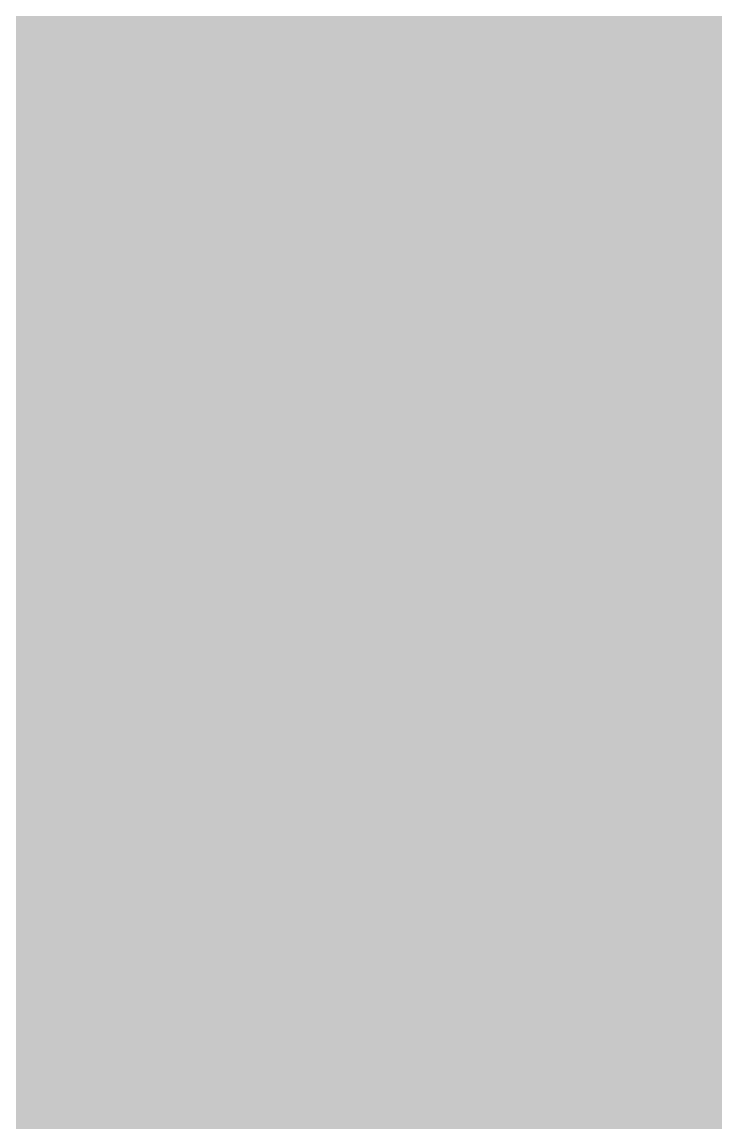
# Model space of a CAD drawing. Header units: inches. Extents: x 1.08 to 4.97, y 2.54 to 3.89.
# Drawn here: x 2.59602 to 2.62525, y 3.12322 to 3.16957 of the extents above; entities that cross this region are included whole.
import ezdxf

# ---------------------------------------------------------------- set-up
doc = ezdxf.new("R2010")
doc.units = ezdxf.units.IN
doc.header["$MEASUREMENT"] = 0
for name, color, linetype in [('Bottom', 5, 'Continuous'), ('Bottom Solder', 6, 'Continuous'), ('Multi-Layer', 9, 'Continuous'), ('Pad Holes', 156, 'Continuous'), ('Top', 1, 'Continuous'), ('Top Solder', 216, 'Continuous')]:
    doc.layers.add(name, color=color, linetype=linetype)

# ---------------------------------------------------------------- blocks, each defined once
blk = doc.blocks.new('JMP_3_PTH_180_55')
at = {"layer": 'Bottom'}
h = blk.add_hatch(color=5, dxfattribs=at)
edge = h.paths.add_edge_path()
edge.add_arc((0.1, 0), 0.035, 0, 360)
at = {"layer": 'Bottom Solder'}
h = blk.add_hatch(color=6, dxfattribs=at)
edge = h.paths.add_edge_path()
edge.add_arc((0.1, 0), 0.036, 0, 360)
at = {"layer": 'Multi-Layer'}
h = blk.add_hatch(color=9, dxfattribs=at)
edge = h.paths.add_edge_path()
edge.add_arc((0.1, 0), 0.035, 0, 360)
at = {"layer": 'Pad Holes'}
h = blk.add_hatch(color=7, dxfattribs=at)
edge = h.paths.add_edge_path()
edge.add_arc((0.1, 0), 0.0215, 0, 360)
at = {"layer": 'Top'}
h = blk.add_hatch(color=1, dxfattribs=at)
edge = h.paths.add_edge_path()
edge.add_arc((0.1, 0), 0.035, 0, 360)
at = {"layer": 'Top Solder'}
h = blk.add_hatch(color=216, dxfattribs=at)
edge = h.paths.add_edge_path()
edge.add_arc((0.1, 0), 0.036, 0, 360)

msp = doc.modelspace()

# ---------------------------------------------------------------- hatches: boundary and pattern name
at = {"layer": 'Bottom'}
msp.add_hatch(color=5, dxfattribs=at).paths.add_polyline_path([(2.575231, 3.109743), (2.576777, 3.111565), (2.578155, 3.113771), (2.579365, 3.116359), (2.580406, 3.11933), (2.581278, 3.122685), (2.581982, 3.126422), (2.582517, 3.130542), (2.583082, 3.139932), (2.583112, 3.145201), (2.61776, 3.110553), (2.612491, 3.110523), (2.603101, 3.109958), (2.598981, 3.109423), (2.595244, 3.108719), (2.591889, 3.107847), (2.588918, 3.106806), (2.58633, 3.105596), (2.584124, 3.104218), (2.582302, 3.102672)])

# ---------------------------------------------------------------- linework, layer by layer
msp.add_lwpolyline([(2.57211, 3.099551, 0.01, 0.01, 0), (2.61811, 3.145551, 0.01, 0.01, 0)], format="xyseb", dxfattribs=at)
msp.add_lwpolyline([(2.61561, 3.145551, 0.005, 0.005, 1), (2.62061, 3.145551, 0.005, 0.005, 1)], format="xyseb", close=True, dxfattribs=at)

# ---------------------------------------------------------------- block references
at = {"rotation": 270}
msp.add_blockref('JMP_3_PTH_180_55', (2.61811, 3.245551), dxfattribs=at)

doc.saveas('drawing.dxf')
